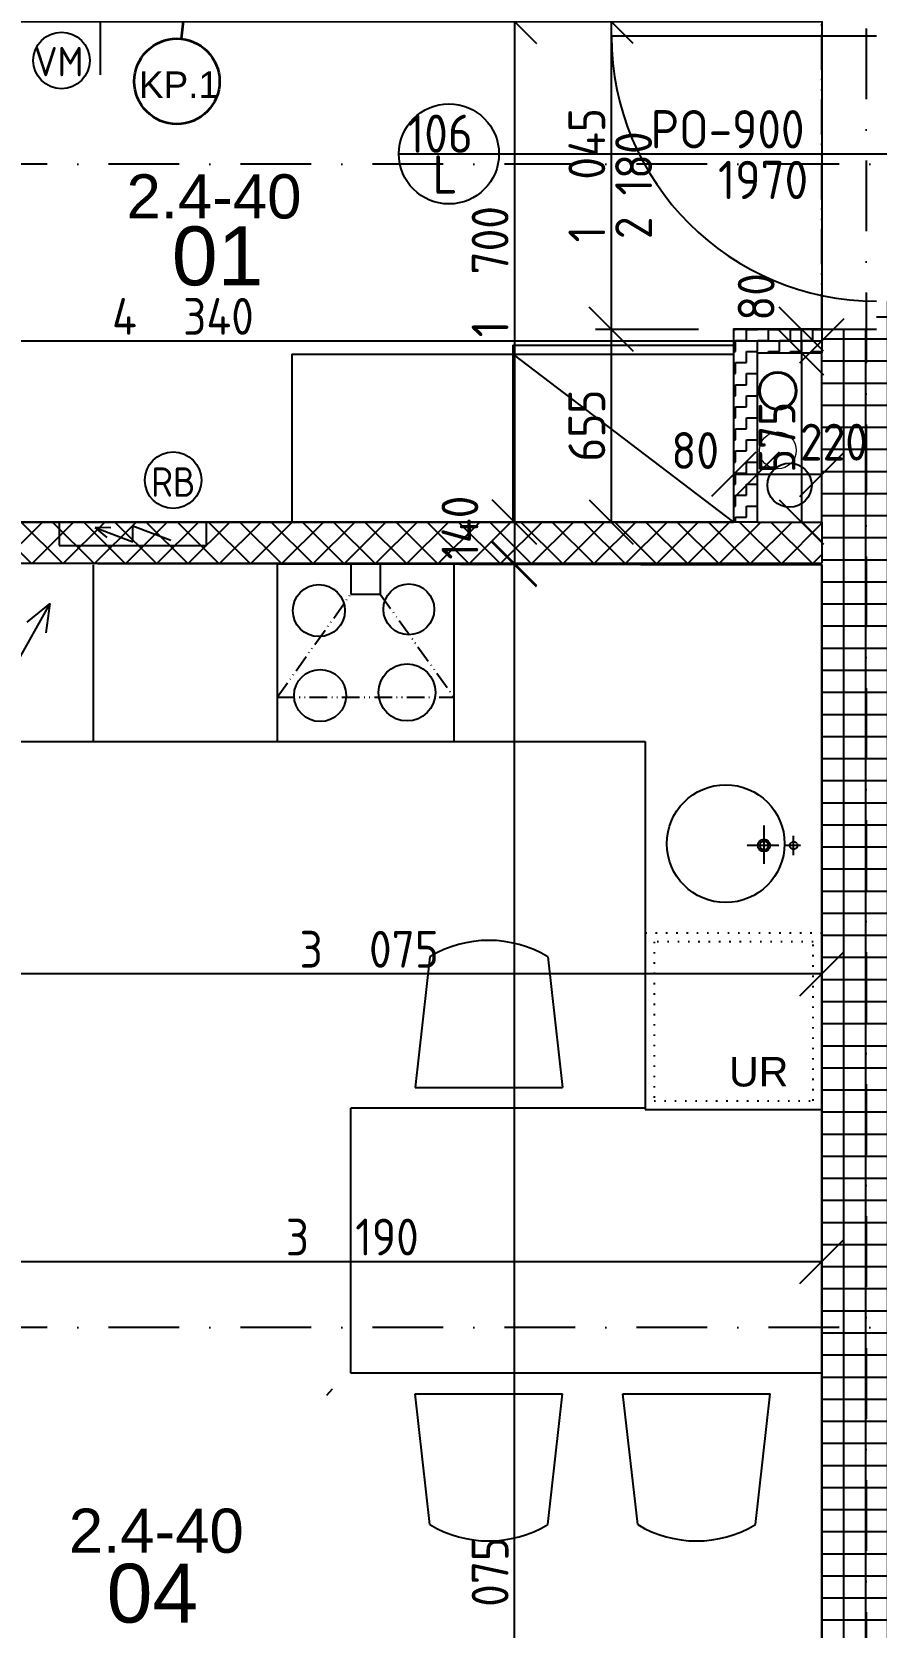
# Model space of a CAD drawing. Extents: x 4511820 to 5180432, y -1526536 to -944957.
# Drawn here: x 5126720 to 5129586, y -1209066 to -1203650 of the extents above; entities that cross this region are included whole.
import ezdxf

# ---------------------------------------------------------------- set-up
doc = ezdxf.new("R2010")
doc.units = 0
doc.header["$MEASUREMENT"] = 0
for name, pattern in [('ACAD_ISO07W100', [3.5, 0.5, -3]), ('ACAD_ISO12W100', [22, 12, -3, 0.5, -3, 0.5, -3]), ('BODKOCIARKOVANA_3', [5.6, 3, -1.3, 0, -1.3]), ('DASHED', [0.75, 0.5, -0.25])]:
    doc.linetypes.add(name, pattern=pattern)
doc.layers.get('0').update_dxf_attribs({"linetype": 'CONTINUOUS'})
doc.layers.get('Defpoints').update_dxf_attribs({"color": 61, "linetype": 'CONTINUOUS'})
for name, color, linetype in [('DVERE', 45, 'CONTINUOUS'), ('KÓTY', 4, 'CONTINUOUS'), ('MÚRY', 1, 'CONTINUOUS'), ('osi', 253, 'CONTINUOUS'), ('Plochy', 41, 'CONTINUOUS'), ('POPIS', 7, 'CONTINUOUS'), ('TENKÁ', 7, 'CONTINUOUS'), ('ZARIADENIE', 47, 'CONTINUOUS'), ('ZARIADENIE1', 145, 'CONTINUOUS'), ('ZZ-elektro', 221, 'CONTINUOUS'), ('zz-vetr', 52, 'CONTINUOUS'), ('ŠRAFY', 82, 'CONTINUOUS')]:
    doc.layers.add(name, color=color, linetype=linetype)
for name, color, linetype, lineweight in [('preklady', 74, 'CONTINUOUS', 35), ('zz-kanal-daždová', 136, 'CONTINUOUS', 40), ('zz-kanal-splaskova', 37, 'CONTINUOUS', 18)]:
    doc.layers.add(name, color=color, linetype=linetype, lineweight=lineweight)
doc.styles.add('ARIAL', font='arial.ttf')
doc.styles.add('STYLE1', font='isocp.shx')
doc.dimstyles.new('STANDARD-50', dxfattribs={"dimtxt": 125, "dimasz": 150, "dimexe": 10, "dimexo": 200, "dimgap": 20, "dimtad": 1, "dimdsep": 46, "dimlunit": 6, "dimtxsty": 'STYLE1', "dimblk1": 'OBLIQUE', "dimblk2": 'OBLIQUE', "dimsah": 1, "dimcen": 2.5, "dimse1": 1, "dimse2": 1, "dimadec": 0, "dimazin": 0, "dimtfac": 1, "dimtmove": 1, "dimatfit": 3, "dimldrblk": 'OBLIQUE', "dimfxl": 1, "dimtolj": 1, "dimtzin": 0, "dimarcsym": 0})

# ---------------------------------------------------------------- blocks, each defined once
blk = doc.blocks.new('_OBLIQUE')
at = {"color": 0, "linetype": 'ByBlock'}
blk.add_line((-0.5, -0.5), (0.5, 0.5), dxfattribs=at)
blk = doc.blocks.new('*D28117')
at = {"layer": 'Defpoints', "color": 0}
for p in [(5129402.5, -1204659.2), (5129402.5, -1204698.5), (5125062.5, -1204764.2)]:
    blk.add_point(p, dxfattribs=at)
at = {"layer": 'KÓTY', "color": 0, "lineweight": -2}
blk.add_line((5125062.5, -1204698.5), (5129402.5, -1204698.5), dxfattribs=at)
at = {"layer": 'KÓTY', "color": 0, "linetype": 'ByBlock', "lineweight": -2, "xscale": 150, "yscale": 150, "zscale": 150, "rotation": 180}
blk.add_blockref('_OBLIQUE', (5125062.5, -1204698.5), dxfattribs=at)
at = {"layer": 'KÓTY', "color": 0, "linetype": 'ByBlock', "lineweight": -2, "xscale": 150, "yscale": 150, "zscale": 150}
blk.add_blockref('_OBLIQUE', (5129402.5, -1204698.5), dxfattribs=at)
at = {"layer": 'KÓTY', "color": 0, "insert": (5127232.5, -1204616), "char_height": 125, "attachment_point": 5, "style": 'STYLE1'}
blk.add_mtext('\\A1;4ﾠ340', dxfattribs=at)
blk = doc.blocks.new('*D28285')
at = {"layer": 'Defpoints', "color": 0}
for p in [(5126212.5, -1207244.2), (5129402.5, -1207244.2), (5129402.5, -1207824.5)]:
    blk.add_point(p, dxfattribs=at)
at = {"layer": 'KÓTY', "color": 0, "lineweight": -2}
blk.add_line((5126212.5, -1207824.5), (5129402.5, -1207824.5), dxfattribs=at)
at = {"layer": 'KÓTY', "color": 0, "linetype": 'ByBlock', "lineweight": -2, "xscale": 150, "yscale": 150, "zscale": 150, "rotation": 180}
blk.add_blockref('_OBLIQUE', (5126212.5, -1207824.5), dxfattribs=at)
at = {"layer": 'KÓTY', "color": 0, "linetype": 'ByBlock', "lineweight": -2, "xscale": 150, "yscale": 150, "zscale": 150}
blk.add_blockref('_OBLIQUE', (5129402.5, -1207824.5), dxfattribs=at)
at = {"layer": 'KÓTY', "color": 0, "insert": (5127807.5, -1207742), "char_height": 125, "attachment_point": 5, "style": 'STYLE1'}
blk.add_mtext('\\A1;3ﾠ190', dxfattribs=at)
blk = doc.blocks.new('*D28288')
at = {"layer": 'Defpoints', "color": 0}
for p in [(5129402.5, -1203614.2), (5128686.5, -1204659.2), (5129402.5, -1204659.2)]:
    blk.add_point(p, dxfattribs=at)
at = {"layer": 'KÓTY', "color": 0, "lineweight": -2}
blk.add_line((5128686.5, -1203614.2), (5128686.5, -1204659.2), dxfattribs=at)
at = {"layer": 'KÓTY', "color": 0, "linetype": 'ByBlock', "lineweight": -2, "xscale": 150, "yscale": 150, "zscale": 150}
for p, rotation in [((5128686.5, -1203614.2), 90), ((5128686.5, -1204659.2), 270)]:
    blk.add_blockref('_OBLIQUE', p, dxfattribs=dict(at, rotation=rotation))
at = {"layer": 'KÓTY', "color": 0, "insert": (5128604, -1204136.7), "char_height": 125, "attachment_point": 5, "rotation": 90, "style": 'STYLE1'}
blk.add_mtext('\\A1;1ﾠ045', dxfattribs=at)
blk = doc.blocks.new('*D28289')
at = {"layer": 'Defpoints', "color": 0}
for p in [(5129402.5, -1204659.2), (5128686.5, -1205314.2), (5129402.5, -1205314.2)]:
    blk.add_point(p, dxfattribs=at)
at = {"layer": 'KÓTY', "color": 0, "lineweight": -2}
blk.add_line((5128686.5, -1204659.2), (5128686.5, -1205314.2), dxfattribs=at)
at = {"layer": 'KÓTY', "color": 0, "linetype": 'ByBlock', "lineweight": -2, "xscale": 150, "yscale": 150, "zscale": 150}
for p, rotation in [((5128686.5, -1204659.2), 90), ((5128686.5, -1205314.2), 270)]:
    blk.add_blockref('_OBLIQUE', p, dxfattribs=dict(at, rotation=rotation))
at = {"layer": 'KÓTY', "color": 0, "insert": (5128604, -1204986.7), "char_height": 125, "attachment_point": 5, "rotation": 90, "style": 'STYLE1'}
blk.add_mtext('\\A1;655', dxfattribs=at)
blk = doc.blocks.new('*D28290')
at = {"layer": 'Defpoints', "color": 0}
for p in [(5128686.5, -1203614.2), (5128358, -1205314.2), (5128686.5, -1205314.2)]:
    blk.add_point(p, dxfattribs=at)
at = {"layer": 'KÓTY', "color": 0, "lineweight": -2}
blk.add_line((5128358, -1203614.2), (5128358, -1205314.2), dxfattribs=at)
at = {"layer": 'KÓTY', "color": 0, "linetype": 'ByBlock', "lineweight": -2, "xscale": 150, "yscale": 150, "zscale": 150}
for p, rotation in [((5128358, -1203614.2), 90), ((5128358, -1205314.2), 270)]:
    blk.add_blockref('_OBLIQUE', p, dxfattribs=dict(at, rotation=rotation))
at = {"layer": 'KÓTY', "color": 0, "insert": (5128275.5, -1204464.2), "char_height": 125, "attachment_point": 5, "rotation": 90, "style": 'STYLE1'}
blk.add_mtext('\\A1;1ﾠ700', dxfattribs=at)
blk = doc.blocks.new('*D28294')
at = {"layer": 'Defpoints', "color": 0}
for p in [(5126327.5, -1206089.2), (5129402.5, -1206089.2), (5129402.5, -1206847.5)]:
    blk.add_point(p, dxfattribs=at)
at = {"layer": 'KÓTY', "color": 0, "lineweight": -2}
blk.add_line((5126327.5, -1206847.5), (5129402.5, -1206847.5), dxfattribs=at)
at = {"layer": 'KÓTY', "color": 0, "linetype": 'ByBlock', "lineweight": -2, "xscale": 150, "yscale": 150, "zscale": 150, "rotation": 180}
blk.add_blockref('_OBLIQUE', (5126327.5, -1206847.5), dxfattribs=at)
at = {"layer": 'KÓTY', "color": 0, "linetype": 'ByBlock', "lineweight": -2, "xscale": 150, "yscale": 150, "zscale": 150}
blk.add_blockref('_OBLIQUE', (5129402.5, -1206847.5), dxfattribs=at)
at = {"layer": 'KÓTY', "color": 0, "insert": (5127865, -1206765), "char_height": 125, "attachment_point": 5, "style": 'STYLE1'}
blk.add_mtext('\\A1;3ﾠ075', dxfattribs=at)
blk = doc.blocks.new('*D28296')
at = {"layer": 'Defpoints', "color": 0}
for p in [(5128358, -1205314.2), (5128358, -1205454.2), (5128358, -1205454.2)]:
    blk.add_point(p, dxfattribs=at)
at = {"layer": 'KÓTY', "color": 0, "lineweight": -2}
blk.add_line((5128358, -1205314.2), (5128358, -1205454.2), dxfattribs=at)
at = {"layer": 'KÓTY', "color": 0, "linetype": 'ByBlock', "lineweight": -2, "xscale": 150, "yscale": 150, "zscale": 150}
for p, rotation in [((5128358, -1205314.2), 90), ((5128358, -1205454.2), 270)]:
    blk.add_blockref('_OBLIQUE', p, dxfattribs=dict(at, rotation=rotation))
at = {"layer": 'KÓTY', "color": 0, "insert": (5128173, -1205333.5), "char_height": 125, "attachment_point": 5, "rotation": 90, "style": 'STYLE1'}
blk.add_mtext('\\A1;140', dxfattribs=at)
blk = doc.blocks.new('*D28297')
at = {"layer": 'Defpoints', "color": 0}
for p in [(5128358, -1205459.2), (5129402.5, -1205459.2), (5129402.5, -1212534.2)]:
    blk.add_point(p, dxfattribs=at)
at = {"layer": 'KÓTY', "color": 0, "lineweight": -2}
blk.add_line((5128358, -1212534.2), (5128358, -1205459.2), dxfattribs=at)
at = {"layer": 'KÓTY', "color": 0, "linetype": 'ByBlock', "lineweight": -2, "xscale": 150, "yscale": 150, "zscale": 150}
for p, rotation in [((5128358, -1205459.2), 90), ((5128358, -1212534.2), 270)]:
    blk.add_blockref('_OBLIQUE', p, dxfattribs=dict(at, rotation=rotation))
at = {"layer": 'KÓTY', "color": 0, "insert": (5128275.5, -1208996.7), "char_height": 125, "attachment_point": 5, "rotation": 90, "style": 'STYLE1'}
blk.add_mtext('\\A1;7ﾠ075', dxfattribs=at)
blk = doc.blocks.new('*D28298')
at = {"layer": 'Defpoints', "color": 0}
for p in [(5128358, -1203499.2), (5129402.5, -1203499.2), (5129402.5, -1203614.2)]:
    blk.add_point(p, dxfattribs=at)
at = {"layer": 'KÓTY', "color": 0, "lineweight": -2}
blk.add_line((5128358, -1203614.2), (5128358, -1203499.2), dxfattribs=at)
at = {"layer": 'KÓTY', "color": 0, "linetype": 'ByBlock', "lineweight": -2, "xscale": 150, "yscale": 150, "zscale": 150}
for p, rotation in [((5128358, -1203499.2), 90), ((5128358, -1203614.2), 270)]:
    blk.add_blockref('_OBLIQUE', p, dxfattribs=dict(at, rotation=rotation))
at = {"layer": 'KÓTY', "color": 0, "insert": (5128173, -1203506), "char_height": 125, "attachment_point": 5, "rotation": 90, "style": 'STYLE1'}
blk.add_mtext('\\A1;115', dxfattribs=at)
blk = doc.blocks.new('*D28303')
at = {"layer": 'Defpoints', "color": 0}
for p in [(5129182.5, -1204739.2), (5129402.5, -1204739.2), (5129182.5, -1205152.5)]:
    blk.add_point(p, dxfattribs=at)
at = {"layer": 'KÓTY', "color": 0, "lineweight": -2}
blk.add_line((5129402.5, -1205152.5), (5129182.5, -1205152.5), dxfattribs=at)
at = {"layer": 'KÓTY', "color": 0, "linetype": 'ByBlock', "lineweight": -2, "xscale": 150, "yscale": 150, "zscale": 150, "rotation": 180}
blk.add_blockref('_OBLIQUE', (5129182.5, -1205152.5), dxfattribs=at)
at = {"layer": 'KÓTY', "color": 0, "linetype": 'ByBlock', "lineweight": -2, "xscale": 150, "yscale": 150, "zscale": 150}
blk.add_blockref('_OBLIQUE', (5129402.5, -1205152.5), dxfattribs=at)
at = {"layer": 'KÓTY', "color": 0, "insert": (5129443, -1205043), "char_height": 125, "attachment_point": 5, "style": 'STYLE1'}
blk.add_mtext('\\A1;220', dxfattribs=at)
blk = doc.blocks.new('*D28304')
at = {"layer": 'Defpoints', "color": 0}
for p in [(5129102.5, -1205152.5), (5129102.5, -1205152.5), (5129182.5, -1205152.5)]:
    blk.add_point(p, dxfattribs=at)
at = {"layer": 'KÓTY', "color": 0, "lineweight": -2}
blk.add_line((5129182.5, -1205152.5), (5129102.5, -1205152.5), dxfattribs=at)
at = {"layer": 'KÓTY', "color": 0, "linetype": 'ByBlock', "lineweight": -2, "xscale": 150, "yscale": 150, "zscale": 150, "rotation": 180}
blk.add_blockref('_OBLIQUE', (5129102.5, -1205152.5), dxfattribs=at)
at = {"layer": 'KÓTY', "color": 0, "linetype": 'ByBlock', "lineweight": -2, "xscale": 150, "yscale": 150, "zscale": 150}
blk.add_blockref('_OBLIQUE', (5129182.5, -1205152.5), dxfattribs=at)
at = {"layer": 'KÓTY', "color": 0, "insert": (5128972, -1205071.5), "char_height": 125, "attachment_point": 5, "style": 'STYLE1'}
blk.add_mtext('\\A1;80', dxfattribs=at)
blk = doc.blocks.new('*D28305')
at = {"layer": 'Defpoints', "color": 0}
for p in [(5129402.5, -1204739.2), (5129332.5, -1205314.2), (5129402.5, -1205314.2)]:
    blk.add_point(p, dxfattribs=at)
at = {"layer": 'KÓTY', "color": 0, "lineweight": -2}
blk.add_line((5129332.5, -1204739.2), (5129332.5, -1205314.2), dxfattribs=at)
at = {"layer": 'KÓTY', "color": 0, "linetype": 'ByBlock', "lineweight": -2, "xscale": 150, "yscale": 150, "zscale": 150}
for p, rotation in [((5129332.5, -1204739.2), 90), ((5129332.5, -1205314.2), 270)]:
    blk.add_blockref('_OBLIQUE', p, dxfattribs=dict(at, rotation=rotation))
at = {"layer": 'KÓTY', "color": 0, "insert": (5129250, -1205026.7), "char_height": 125, "attachment_point": 5, "rotation": 90, "style": 'STYLE1'}
blk.add_mtext('\\A1;575', dxfattribs=at)
blk = doc.blocks.new('*D28306')
at = {"layer": 'Defpoints', "color": 0}
for p in [(5129332.5, -1204659.2), (5129332.5, -1204659.2), (5129332.5, -1204739.2)]:
    blk.add_point(p, dxfattribs=at)
at = {"layer": 'KÓTY', "color": 0, "lineweight": -2}
blk.add_line((5129332.5, -1204739.2), (5129332.5, -1204659.2), dxfattribs=at)
at = {"layer": 'KÓTY', "color": 0, "linetype": 'ByBlock', "lineweight": -2, "xscale": 150, "yscale": 150, "zscale": 150}
for p, rotation in [((5129332.5, -1204659.2), 90), ((5129332.5, -1204739.2), 270)]:
    blk.add_blockref('_OBLIQUE', p, dxfattribs=dict(at, rotation=rotation))
at = {"layer": 'KÓTY', "color": 0, "insert": (5129179, -1204550), "char_height": 125, "attachment_point": 5, "rotation": 90, "style": 'STYLE1'}
blk.add_mtext('\\A1;80', dxfattribs=at)

msp = doc.modelspace()

# ---------------------------------------------------------------- hatches: boundary and pattern name
at = {"layer": 'ŠRAFY', "ltscale": 0.25}
h = msp.add_hatch(dxfattribs=at)
h.set_pattern_fill('ANSI37', color=256, scale=600, angle=45)
h.set_pattern_definition([(90, (-3307273.674, 579782.7), (-75, 1e-14), []), (180, (-3307273.674, 579782.7), (-1e-14, -75), [])])
h.paths.add_polyline_path([(5129702.5, -1205109.226), (5129702.5, -1205029.226), (5129702.5, -1204729.226), (5129702.5, -1204614.226), (5129702.5, -1204564.226), (5129587.5, -1204564.226), (5129587.5, -1204659.226), (5129402.5, -1204659.226), (5129402.5, -1204739.226), (5129402.5, -1205314.226), (5129402.5, -1205454.226), (5129402.5, -1205459.226), (5129402.5, -1206709.226), (5129402.5, -1207309.226), (5129402.5, -1208204.226), (5129402.5, -1212534.226), (5129702.5, -1212534.226), (5129702.5, -1211474.226), (5129702.5, -1211299.226), (5129702.5, -1207479.226), (5129702.5, -1206579.226), (5129702.5, -1205979.226)])
h = msp.add_hatch(dxfattribs=at)
h.set_pattern_fill('ZIGZAG', color=256, scale=300, style=0)
h.set_pattern_definition([(0, (-68841.5, 214751.965), (37.5, 37.5), [37.5, -37.5]), (90, (-68804, 214751.965), (-37.5, 37.5), [37.5, -37.5])])
h.paths.add_polyline_path([(5129102.5, -1204714.226), (5129102.5, -1204744.226), (5129102.5, -1205314.226), (5129182.5, -1205314.226), (5129182.5, -1204739.226), (5129402.5, -1204739.226), (5129402.5, -1204659.226), (5129102.5, -1204659.226)])
h = msp.add_hatch(dxfattribs=at)
h.set_pattern_fill('ANSI37', color=256, scale=600, style=0)
h.set_pattern_definition([(45, (-2973754.684, 438142.75), (-53.0330086, 53.0330086), []), (135, (-2973754.684, 438142.75), (-53.0330086, -53.0330086), [])])
h.paths.add_polyline_path([(5126212.5, -1205454.226), (5126327.5, -1205454.226), (5129402.5, -1205454.226), (5129402.5, -1205314.226), (5129182.5, -1205314.226), (5129102.5, -1205314.226), (5126212.5, -1205314.226)])

# ---------------------------------------------------------------- linework, layer by layer
at = {"layer": 'DVERE', "ltscale": 0.25}
for p, q in [((5126952.5, -1203795.726), (5126952.5, -1202393.07)), ((5127965.558, -1204064.226), (5128305.558, -1204064.226)), ((5127965.558, -1204064.226), (5129902.156, -1204064.226)), ((5127965.558, -1204064.226), (5128305.558, -1204064.226)), ((5127965.558, -1204064.226), (5129902.156, -1204064.226))]:
    msp.add_line(p, q, dxfattribs=at)
at = {"layer": 'DVERE'}
msp.add_line((5129587.5, -1203664.226), (5128687.5, -1203664.226), dxfattribs=at)
at = {"layer": 'DVERE', "ltscale": 0.25}
msp.add_circle((5128135.558, -1204064.226), 170, dxfattribs=at)
at = {"layer": 'DVERE'}
msp.add_arc((5129587.5, -1203664.226), 900, 180, 270, dxfattribs=at)
at = {"layer": 'KÓTY', "ltscale": 25}
msp.add_line((5128633.097, -1204659.226), (5128983.097, -1204659.226), dxfattribs=at)
at = {"layer": 'MÚRY'}
for p, q in [((5129102.5, -1204659.226), (5129102.5, -1205314.226)), ((5129102.5, -1204659.226), (5129587.5, -1204659.226)), ((5129182.5, -1204739.226), (5129182.5, -1205314.226)), ((5129182.5, -1204739.226), (5129402.5, -1204739.226)), ((5129402.5, -1205314.226), (5129402.5, -1204739.226)), ((5129402.5, -1212534.226), (5129402.5, -1205459.226)), ((5129402.5, -1205459.226), (5129402.5, -1211284.226))]:
    msp.add_line(p, q, dxfattribs=at)
at = {"layer": 'MÚRY', "ltscale": 0.25}
for p, q in [((5126212.5, -1205314.226), (5129102.5, -1205314.226)), ((5129182.5, -1205314.226), (5129402.5, -1205314.226)), ((5126327.5, -1205454.226), (5129402.5, -1205454.226))]:
    msp.add_line(p, q, dxfattribs=at)
at = {"layer": 'osi', "linetype": 'BODKOCIARKOVANA_3', "ltscale": 80}
for p, q in [((5129552.5, -1198261.132), (5129552.5, -1230189.035)), ((5157242.5, -1204099.226), (5093572.5, -1204099.226)), ((5157242.5, -1208049.226), (5093572.5, -1208049.226))]:
    msp.add_line(p, q, dxfattribs=at)
at = {"layer": 'Plochy'}
for points in [[(5125062.5, -1203614.226), (5129402.5, -1203614.226), (5129402.5, -1204659.226), (5129102.5, -1204659.226), (5129102.5, -1205314.226), (5126212.5, -1205314.226), (5126212.5, -1206089.226), (5126327.5, -1206089.226), (5126327.5, -1207129.226), (5125062.5, -1207129.226)], [(5126327.5, -1210049.226), (5126212.5, -1210049.226), (5126212.5, -1211299.226), (5123062.5, -1211299.226), (5123062.5, -1207244.226), (5126212.5, -1207244.226), (5126212.5, -1208129.226), (5126327.5, -1208129.226), (5126327.5, -1205454.226), (5129402.5, -1205459.226), (5129402.5, -1212534.226), (5126327.5, -1212534.226)]]:
    msp.add_lwpolyline(points, close=True, dxfattribs=at)
at = {"layer": 'preklady'}
msp.add_line((5127238.5, -1203563.035), (5127226.988, -1203673.811), dxfattribs=at)
at = {"layer": 'preklady', "ltscale": 0.25}
msp.add_circle((5127212, -1203818.035), 145, dxfattribs=at)
at = {"layer": 'TENKÁ', "linetype": 'ACAD_ISO12W100', "ltscale": 10}
msp.add_line((5129402.5, -1204659.226), (5129402.5, -1203614.226), dxfattribs=at)
at = {"layer": 'TENKÁ'}
for p, q in [((5129402.5, -1204659.226), (5129402.5, -1204739.226)), ((5129182.5, -1205314.226), (5129102.5, -1205314.226)), ((5129402.5, -1205314.226), (5129402.5, -1205454.226))]:
    msp.add_line(p, q, dxfattribs=at)
at = {"layer": 'ZARIADENIE'}
for p, q in [((5128352.5, -1204714.226), (5129102.5, -1204714.226)), ((5128352.5, -1204714.226), (5128352.5, -1205314.226)), ((5127602.5, -1204744.226), (5129102.5, -1204744.226)), ((5127602.5, -1204744.226), (5127602.5, -1205314.226)), ((5128352.5, -1204744.226), (5129102.5, -1205314.226))]:
    msp.add_line(p, q, dxfattribs=at)
at = {"layer": 'ZARIADENIE', "color": 45, "ltscale": 0.25}
for p, q in [((5128071.003, -1206790.49), (5128021.003, -1207234.618)), ((5128471.003, -1206790.49), (5128521.003, -1207234.618)), ((5128021.003, -1207234.618), (5128521.003, -1207234.618)), ((5127802.5, -1208204.226), (5127802.5, -1207304.226)), ((5128802.5, -1207304.226), (5127802.5, -1207304.226)), ((5129402.5, -1208204.226), (5127802.5, -1208204.226)), ((5128071.003, -1208717.962), (5128021.003, -1208273.835)), ((5128021.003, -1208273.835), (5128521.003, -1208273.835)), ((5128471.003, -1208717.962), (5128521.003, -1208273.835)), ((5128776.66, -1208717.962), (5128726.66, -1208273.835)), ((5128726.66, -1208273.835), (5129226.66, -1208273.835)), ((5129176.66, -1208717.962), (5129226.66, -1208273.835))]:
    msp.add_line(p, q, dxfattribs=at)
at = {"layer": 'ZARIADENIE', "ltscale": 0.25}
msp.add_line((5127720.935, -1208279.359), (5127740.728, -1208256.815), dxfattribs=at)
at = {"layer": 'ZARIADENIE', "color": 45, "ltscale": 0.25}
for centre, start, end in [((5128271.003, -1207120.513), 58.783386, 121.216614), ((5128271.003, -1208387.939), 238.783386, 301.216614), ((5128976.66, -1208387.939), 238.783386, 301.216614)]:
    msp.add_arc(centre, 385.896, start, end, dxfattribs=at)
at = {"layer": 'ZARIADENIE1', "color": 8, "ltscale": 0.25}
for p, q in [((5126927.5, -1205459.226), (5126927.5, -1206059.226)), ((5127552.5, -1205459.226), (5127552.5, -1206059.226)), ((5127552.5, -1205459.226), (5127552.5, -1206059.226)), ((5127802.5, -1205459.226), (5127802.5, -1205559.226)), ((5127902.5, -1205459.226), (5127902.5, -1205559.226)), ((5128152.5, -1205459.226), (5128152.5, -1206059.226)), ((5128152.5, -1205459.226), (5128152.5, -1206059.226)), ((5127802.5, -1205559.226), (5127902.5, -1205559.226)), ((5126327.5, -1206059.226), (5128802.5, -1206059.226)), ((5128802.5, -1206059.226), (5128802.5, -1207309.226)), ((5128802.5, -1207309.226), (5129402.5, -1207309.226))]:
    msp.add_line(p, q, dxfattribs=at)
at = {"layer": 'ZARIADENIE1', "color": 8}
for p in [(5126665.408, -1205799.283), (5126703.575, -1205654.586), (5126768.24, -1205690.565)]:
    msp.add_line(p, (5126781.124, -1205591.308), dxfattribs=at)
at = {"layer": 'ZARIADENIE1', "color": 8, "linetype": 'ACAD_ISO12W100', "ltscale": 5}
for p, q in [((5127552.5, -1205909.226), (5127802.5, -1205559.226)), ((5127902.5, -1205559.226), (5128152.5, -1205909.226)), ((5127552.5, -1205909.226), (5128152.5, -1205909.226))]:
    msp.add_line(p, q, dxfattribs=at)
at = {"layer": 'ZARIADENIE1', "color": 8, "linetype": 'DASHED'}
for p, q in [((5129205.731, -1206475.187), (5129205.731, -1206343.734)), ((5129256.396, -1206412.199), (5129146.851, -1206412.199)), ((5129330.801, -1206412.199), (5129278.768, -1206412.199)), ((5129306.154, -1206445.062), (5129306.154, -1206379.335))]:
    msp.add_line(p, q, dxfattribs=at)
at = {"layer": 'ZARIADENIE1', "color": 8, "linetype": 'ACAD_ISO07W100', "ltscale": 10}
msp.add_line((5128802.5, -1206709.226), (5129402.5, -1206709.226), dxfattribs=at)
msp.add_lwpolyline([(5129372.5, -1206739.226), (5128832.5, -1206739.226), (5128832.5, -1207279.226), (5129372.5, -1207279.226)], close=True, dxfattribs=at)
at = {"layer": 'ZARIADENIE1', "color": 8, "ltscale": 0.25}
for centre, radius in [((5127693.949, -1205614.992), 88.387), ((5127999.624, -1205610.783), 86.283), ((5127698.344, -1205903.302), 88.387), ((5127993.303, -1205892.78), 96.805), ((5129075.588, -1206406.35), 200)]:
    msp.add_circle(centre, radius, dxfattribs=at)
at = {"layer": 'ZARIADENIE1', "color": 8, "linetype": 'Continuous'}
for centre, radius in [((5129205.464, -1206412.472), 20.877), ((5129205.731, -1206412.199), 14.781)]:
    msp.add_circle(centre, radius, dxfattribs=at)
at = {"layer": 'ZARIADENIE1', "color": 8, "linetype": 'DASHED'}
msp.add_circle((5129306.154, -1206412.512), 12.931, dxfattribs=at)
at = {"layer": 'ZZ-elektro'}
for p, q in [((5126812.5, -1205314.226), (5126812.5, -1205394.226)), ((5126934.007, -1205332.825), (5127062.5, -1205381.109)), ((5126987.313, -1205334.148), (5126934.007, -1205332.825)), ((5126974.993, -1205366.934), (5126934.007, -1205332.825)), ((5127062.5, -1205381.109), (5127062.5, -1205327.396)), ((5127062.5, -1205327.396), (5127190.993, -1205375.68)), ((5127312.5, -1205394.226), (5127312.5, -1205314.226)), ((5126812.5, -1205394.226), (5127312.5, -1205394.226))]:
    msp.add_line(p, q, dxfattribs=at)
msp.add_circle((5127199.02, -1205172.226), 96, dxfattribs=at)
at = {"layer": 'zz-kanal-daždová'}
msp.add_circle((5129252.5, -1204868.529), 62.5, dxfattribs=at)
at = {"layer": 'zz-kanal-splaskova'}
msp.add_circle((5129252.5, -1205071.029), 62.5, dxfattribs=at)
at = {"layer": 'zz-vetr'}
for centre, radius in [((5126820.129, -1203746.957), 96), ((5129292.5, -1205189.226), 75)]:
    msp.add_circle(centre, radius, dxfattribs=at)

# ---------------------------------------------------------------- texts
at = {"layer": 'DVERE', "style": 'STYLE1'}
for s, p in [('106', (5127993.528, -1204060.726)), ('L', (5128080.528, -1204199.363))]:
    msp.add_text(s, height=130, dxfattribs=at).set_placement(p)
at = {"layer": 'KÓTY', "insert": (5128762.957, -1204170.64), "char_height": 125, "attachment_point": 5, "rotation": 90, "style": 'STYLE1'}
msp.add_mtext('\\A1;2 180', dxfattribs=at)
at = {"layer": 'POPIS', "lineweight": 40, "ltscale": 0.25, "style": 'ARIAL'}
for s, height, p in [('2.4-40', 150, (5127040.911, -1204283.614)), ('01', 200, (5127194.811, -1204510.633)), ('2.4-40', 150, (5126844.911, -1208814.114)), ('04', 200, (5126973.438, -1209051.153)), ('04', 200, (5126973.438, -1209051.153))]:
    msp.add_text(s, height=height, dxfattribs=at).set_placement(p)
at = {"layer": 'preklady', "linetype": 'Continuous', "lineweight": 20, "style": 'ARIAL'}
msp.add_text('KP.1', height=90, dxfattribs=at).set_placement((5127082.736, -1203874.291))
at = {"layer": 'TENKÁ', "linetype": 'Continuous', "style": 'STYLE1'}
for s, p in [('PO-900', (5128820.987, -1204045.643)), ('1970', (5129049.311, -1204217.75))]:
    msp.add_text(s, height=130, dxfattribs=at).set_placement(p)
at = {"layer": 'ZARIADENIE1', "color": 8, "ltscale": 0.25, "style": 'ARIAL'}
msp.add_text('UR', height=100, dxfattribs=at).set_placement((5129086.81, -1207230.643))
at = {"layer": 'ZZ-elektro', "style": 'STYLE1'}
msp.add_text('RB', height=100, dxfattribs=at).set_placement((5127124.392, -1205228.425))
at = {"layer": 'zz-vetr', "style": 'STYLE1'}
msp.add_text('VM', height=100, dxfattribs=at).set_placement((5126725.822, -1203800.969))

# ---------------------------------------------------------------- dimensions: what is measured, and where the dimension line sits
at = {"layer": 'KÓTY'}
for base, p1, p2, picture, middle in [((5128358, -1203499.226), (5129402.5, -1203614.226), (5129402.5, -1203499.226), '*D28298', (5128173, -1203505.976)), ((5128358, -1205314.226), (5128686.5, -1203614.226), (5128686.5, -1205314.226), '*D28290', (5128275.457, -1204464.226)), ((5128686.5, -1204659.226), (5129402.5, -1203614.226), (5129402.5, -1204659.226), '*D28288', (5128603.957, -1204136.726)), ((5128686.5, -1205314.226), (5129402.5, -1204659.226), (5129402.5, -1205314.226), '*D28289', (5128604, -1204986.726)), ((5129332.5, -1205314.226), (5129402.5, -1204739.226), (5129402.5, -1205314.226), '*D28305', (5129250, -1205026.726)), ((5128358, -1205454.226), (5128358, -1205314.226), (5128358, -1205454.226), '*D28296', (5128173, -1205333.476)), ((5128358, -1205459.226), (5129402.5, -1212534.226), (5129402.5, -1205459.226), '*D28297', (5128275.457, -1208996.726))]:
    dim = msp.add_linear_dim(base=base, p1=p1, p2=p2, angle=90, dimstyle='STANDARD-50', dxfattribs=at)
    dim.commit()
    dim.dimension.update_dxf_attribs({"geometry": picture, "text_midpoint": middle})
dim = msp.add_linear_dim(base=(5129332.5, -1204659.226), p1=(5129332.5, -1204739.226), p2=(5129332.5, -1204659.226), angle=90, dimstyle='STANDARD-50', dxfattribs=at)
dim.commit()
dim.dimension.update_dxf_attribs({"geometry": '*D28306', "text_midpoint": (5129261.5, -1204550.035), "dimtype": 160})
for base, p1, p2, picture, middle in [((5129402.5, -1204698.535), (5125062.5, -1204764.226), (5129402.5, -1204659.226), '*D28117', (5127232.5, -1204615.992)), ((5129402.5, -1206847.535), (5126327.5, -1206089.226), (5129402.5, -1206089.226), '*D28294', (5127865, -1206764.992)), ((5129402.5, -1207824.535), (5126212.5, -1207244.226), (5129402.5, -1207244.226), '*D28285', (5127807.5, -1207741.992))]:
    dim = msp.add_linear_dim(base=base, p1=p1, p2=p2, dimstyle='STANDARD-50', dxfattribs=at)
    dim.commit()
    dim.dimension.update_dxf_attribs({"geometry": picture, "text_midpoint": middle})
for base, p1, p2, picture, middle in [((5129182.5, -1205152.535), (5129402.5, -1204739.226), (5129182.5, -1204739.226), '*D28303', (5129443, -1205125.535)), ((5129102.5, -1205152.535), (5129182.5, -1205152.535), (5129102.5, -1205152.535), '*D28304', (5128972, -1205154.035))]:
    dim = msp.add_linear_dim(base=base, p1=p1, p2=p2, dimstyle='STANDARD-50', dxfattribs=at)
    dim.commit()
    dim.dimension.update_dxf_attribs({"geometry": picture, "text_midpoint": middle, "dimtype": 160})

doc.saveas('drawing.dxf')
